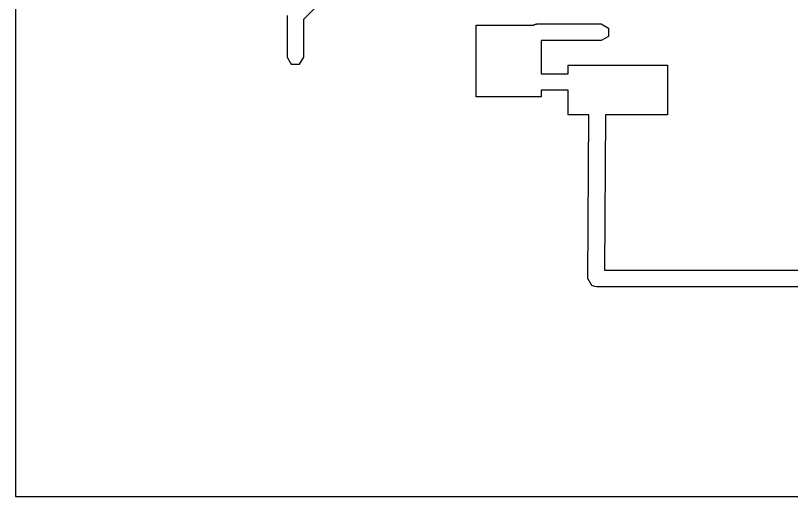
# Model space of a CAD drawing. Extents: x -11.9 to 11.9, y -22 to 22.
# Drawn here: x -11.92 to 0, y -21.99 to -14.6 of the extents above; entities that cross this region are included whole.
import ezdxf

# ---------------------------------------------------------------- set-up
doc = ezdxf.new("R2010")
doc.units = 0
doc.layers.add('TOP_-_WELDED', color=7, linetype='CONTINUOUS')

msp = doc.modelspace()

# ---------------------------------------------------------------- linework, layer by layer
at = {"layer": 'TOP_-_WELDED', "color": 250}
msp.add_lwpolyline([(-11.9199, -21.9873), (11.9199, -21.9873), (11.9199, 21.9873), (-11.9199, 21.9873), (-11.9199, -21.9873)], close=True, dxfattribs=at)
at = {"layer": 'TOP_-_WELDED', "color": 12}
for points in [[(-7.747, -14.6027), (-7.747, -14.6029), (-7.747, -14.6047), (-7.747, -14.605), (-7.747, -14.6068), (-7.747, -14.6089), (-7.747, -15.24), (-7.6835, -15.35), (-7.5565, -15.35), (-7.493, -15.24), (-7.493, -14.6576), (-6.263, -13.4275)], [(9.8, -18.7681), (-2.9897, -18.7681), (-3.0212, -18.7641), (-3.0656, -18.7485), (-3.1291, -18.6385), (-3.1132, -16.129), (-3.429, -16.129), (-3.429, -15.7502), (-3.8434, -15.7502), (-3.8434, -15.8526), (-4.8434, -15.8526), (-4.8434, -14.7526), (-3.9692, -14.7526), (-3.9686, -14.7522), (-3.9684, -14.7521), (-3.9668, -14.7511), (-3.9666, -14.751), (-3.9651, -14.7501), (-3.9648, -14.7499), (-3.9633, -14.749), (-3.9631, -14.7489), (-3.9615, -14.748), (-3.9613, -14.7479), (-3.9597, -14.747), (-3.9594, -14.7469), (-3.9579, -14.7461), (-3.9576, -14.7459), (-3.9561, -14.7451), (-3.9558, -14.745), (-3.9542, -14.7442), (-3.9539, -14.7441), (-3.9523, -14.7434), (-3.952, -14.7432), (-3.9505, -14.7425), (-3.9501, -14.7424), (-3.9486, -14.7417), (-3.9482, -14.7416), (-3.9467, -14.741), (-3.9463, -14.7408), (-3.9447, -14.7402), (-3.9444, -14.7401), (-3.9428, -14.7395), (-3.9425, -14.7394), (-3.9409, -14.7388), (-3.9405, -14.7387), (-3.9389, -14.7382), (-3.9386, -14.7381), (-3.9369, -14.7375), (-3.9366, -14.7375), (-3.9349, -14.737), (-3.9347, -14.7369), (-3.9329, -14.7364), (-3.9327, -14.7363), (-3.9309, -14.7359), (-3.9307, -14.7358), (-3.9289, -14.7354), (-3.9287, -14.7353), (-3.9269, -14.7349), (-3.9267, -14.7349), (-3.9249, -14.7345), (-3.9247, -14.7345), (-3.9228, -14.7341), (-3.9226, -14.7341), (-3.9208, -14.7337), (-3.9206, -14.7337), (-3.9187, -14.7334), (-3.9186, -14.7334), (-3.9166, -14.7331), (-3.9146, -14.7329), (-3.9145, -14.7328), (-3.9125, -14.7326), (-3.9104, -14.7324), (-3.9083, -14.7323), (-3.9063, -14.7322), (-3.9062, -14.7322), (-3.9042, -14.7321), (-3.904, -14.7321), (-3.9021, -14.732), (-3.9019, -14.732), (-3.9001, -14.732), (-3.8998, -14.732), (-3.898, -14.732), (-3.8959, -14.732), (-2.921, -14.732), (-2.811, -14.7955), (-2.811, -14.9225), (-2.921, -14.986), (-3.8434, -14.986), (-3.8434, -15.4962), (-3.429, -15.4962), (-3.429, -15.367), (-1.905, -15.367), (-1.905, -16.129), (-2.8592, -16.129), (-2.8743, -18.5141), (2.7612, -18.5141)]]:
    msp.add_lwpolyline(points, dxfattribs=at)

doc.saveas('drawing.dxf')
